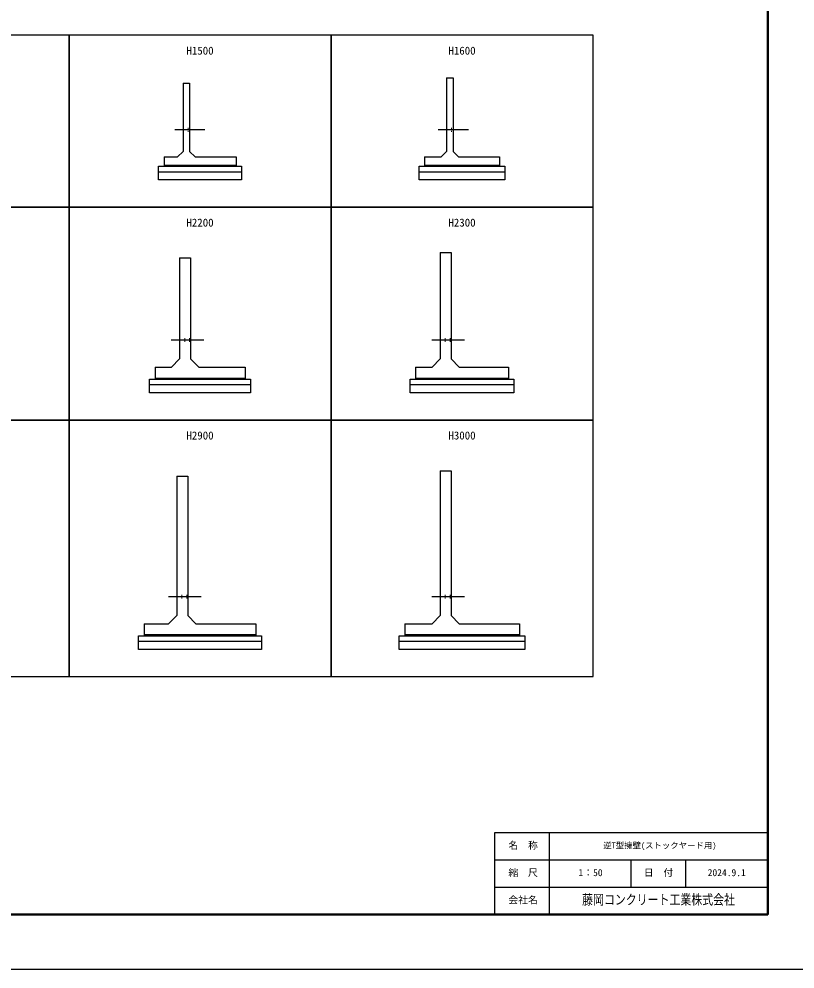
# Model space of a CAD drawing. Units: millimetres, scale not verified. Extents: x -42000 to 42000, y -14850 to 14850.
# Drawn here: x -14717 to -500, y -14850 to 2553 of the extents above; entities that cross this region are included whole.
import ezdxf
from ezdxf.enums import TextEntityAlignment as Align

# ---------------------------------------------------------------- set-up
doc = ezdxf.new("R2010")
doc.units = ezdxf.units.MM
doc.header["$LTSCALE"] = 50
doc.linetypes.add('DOTTED', pattern=[1.75, 0.25, -1.5])
doc.linetypes.add('LONG_DASHED_DOTTED', pattern=[15.25, 12, -1.5, 0.25, -1.5])
for name, color, linetype, lineweight in [('0-0_CENTER', 7, 'LONG_DASHED_DOTTED', 25), ('0-2_Defpoints', 5, 'Continuous', 25), ('0-4_HYO', 3, 'Continuous', 25), ('0-6_OUTLINE', 1, 'Continuous', 25), ('0-7_OUTLINE2', 4, 'DOTTED', 25), ('0-8_TXT', 7, 'Continuous', 25), ('0-9_WAKU', 3, 'Continuous', 25), ('0-A_WAKU-LINE', 7, 'Continuous', 25)]:
    doc.layers.add(name, color=color, linetype=linetype, lineweight=lineweight)
doc.layers.add('0-B_WAKU-TXT', color=7, linetype='Continuous')
doc.styles.add('ＭＳ ゴシック', font='')
doc.styles.get('ＭＳ ゴシック').set_extended_font_data('MS Gothic')

msp = doc.modelspace()

# ---------------------------------------------------------------- linework, layer by layer
at = {"layer": '0-0_CENTER'}
for p, q in [((-11864.61, 525.78), (-11309.61, 525.78)), ((-7039.61, 525.78), (-6484.61, 525.78)), ((-11929.61, -3324.22), (-11294.61, -3324.22)), ((-7154.61, -3324.22), (-6519.61, -3324.22)), ((-11979.61, -8024.22), (-11344.61, -8024.22)), ((-7154.61, -8024.22), (-6519.61, -8024.22))]:
    msp.add_line(p, q, dxfattribs=at)
at = {"layer": '0-2_Defpoints'}
msp.add_lwpolyline([(-42000, -14850), (0, -14850), (0, 14850), (-42000, 14850)], close=True, dxfattribs=at)
at = {"layer": '0-4_HYO'}
for points in [[(-18600, -894.22), (-13800, -894.22), (-13800, 2255.78), (-18600, 2255.78)], [(-13800, -894.22), (-9000, -894.22), (-9000, 2255.78), (-13800, 2255.78)], [(-9000, -894.22), (-4200, -894.22), (-4200, 2255.78), (-9000, 2255.78)], [(-18600, -4794.22), (-13800, -4794.22), (-13800, -894.22), (-18600, -894.22)], [(-13800, -4794.22), (-9000, -4794.22), (-9000, -894.22), (-13800, -894.22)], [(-9000, -4794.22), (-4200, -4794.22), (-4200, -894.22), (-9000, -894.22)], [(-18600, -9494.22), (-13800, -9494.22), (-13800, -4794.22), (-18600, -4794.22)], [(-13800, -9494.22), (-9000, -9494.22), (-9000, -4794.22), (-13800, -4794.22)], [(-9000, -9494.22), (-4200, -9494.22), (-4200, -4794.22), (-9000, -4794.22)]]:
    msp.add_lwpolyline(points, close=True, dxfattribs=at)
at = {"layer": '0-6_OUTLINE'}
for p, q in [((-6885, 1475.78), (-6885, 125.78)), ((-6885, 1475.78), (-6765, 1475.78)), ((-6765, 1475.78), (-6765, 125.78)), ((-11710, 1375.78), (-11710, 125.78)), ((-11710, 1375.78), (-11590, 1375.78)), ((-11590, 1375.78), (-11590, 125.78)), ((-12060, 25.78), (-11810, 25.78)), ((-12060, 25.78), (-12060, -144.22)), ((-11710, 125.78), (-11810, 25.78)), ((-10740, 25.78), (-10740, -144.22)), ((-7285, 25.78), (-6985, 25.78)), ((-7285, 25.78), (-7285, -144.22)), ((-6885, 125.78), (-6985, 25.78)), ((-5915, 25.78), (-5915, -144.22)), ((-12160, -144.22), (-10640, -144.22)), ((-12060, -124.22), (-10740, -124.22)), ((-10640, -144.22), (-10640, -394.22)), ((-7385, -144.22), (-5815, -144.22)), ((-7285, -124.22), (-5915, -124.22)), ((-5815, -144.22), (-5815, -394.22)), ((-12160, -244.22), (-10640, -244.22)), ((-7385, -244.22), (-5815, -244.22)), ((-7000, -1724.22), (-7000, -3674.22)), ((-7000, -1724.22), (-6800, -1724.22)), ((-6800, -1724.22), (-6800, -3674.22)), ((-11775, -1824.22), (-11775, -3674.22)), ((-11775, -1824.22), (-11575, -1824.22)), ((-11575, -1824.22), (-11575, -3674.22)), ((-12225, -3824.22), (-11925, -3824.22)), ((-12225, -3824.22), (-12225, -4044.22)), ((-11775, -3674.22), (-11925, -3824.22)), ((-10575, -3824.22), (-10575, -4044.22)), ((-7450, -3824.22), (-7150, -3824.22)), ((-7450, -3824.22), (-7450, -4044.22)), ((-7000, -3674.22), (-7150, -3824.22)), ((-5750, -3824.22), (-5750, -4044.22)), ((-12325, -4044.22), (-10475, -4044.22)), ((-12325, -4144.22), (-10475, -4144.22)), ((-12225, -4024.22), (-10575, -4024.22)), ((-10475, -4044.22), (-10475, -4294.22)), ((-7550, -4044.22), (-5650, -4044.22)), ((-7550, -4144.22), (-5650, -4144.22)), ((-7450, -4024.22), (-5750, -4024.22)), ((-5650, -4044.22), (-5650, -4294.22)), ((-7000, -5724.22), (-7000, -8374.22)), ((-7000, -5724.22), (-6800, -5724.22)), ((-6800, -5724.22), (-6800, -8374.22)), ((-11825, -5824.22), (-11825, -8374.22)), ((-11825, -5824.22), (-11625, -5824.22)), ((-11625, -5824.22), (-11625, -8374.22)), ((-12425, -8524.22), (-11975, -8524.22)), ((-12425, -8524.22), (-12425, -8744.22)), ((-11825, -8374.22), (-11975, -8524.22)), ((-10375, -8524.22), (-10375, -8744.22)), ((-7650, -8524.22), (-7150, -8524.22)), ((-7650, -8524.22), (-7650, -8744.22)), ((-7000, -8374.22), (-7150, -8524.22)), ((-5550, -8524.22), (-5550, -8744.22)), ((-12525, -8744.22), (-10275, -8744.22)), ((-12525, -8844.22), (-10275, -8844.22)), ((-12425, -8724.22), (-10375, -8724.22)), ((-10275, -8744.22), (-10275, -8994.22)), ((-7750, -8744.22), (-5450, -8744.22)), ((-7750, -8844.22), (-5450, -8844.22)), ((-7650, -8724.22), (-5550, -8724.22)), ((-5450, -8744.22), (-5450, -8994.22))]:
    msp.add_line(p, q, dxfattribs=at)
for points in [[(-11590, 125.78), (-11490, 25.78), (-10740, 25.78)], [(-6765, 125.78), (-6665, 25.78), (-5915, 25.78)], [(-10640, -394.22), (-12160, -394.22), (-12160, -144.22)], [(-5815, -394.22), (-7385, -394.22), (-7385, -144.22)], [(-11575, -3674.22), (-11425, -3824.22), (-10575, -3824.22)], [(-6800, -3674.22), (-6650, -3824.22), (-5750, -3824.22)], [(-10475, -4294.22), (-12325, -4294.22), (-12325, -4044.22)], [(-5650, -4294.22), (-7550, -4294.22), (-7550, -4044.22)], [(-11625, -8374.22), (-11475, -8524.22), (-10375, -8524.22)], [(-6800, -8374.22), (-6650, -8524.22), (-5550, -8524.22)], [(-10275, -8994.22), (-12525, -8994.22), (-12525, -8744.22)], [(-5450, -8994.22), (-7750, -8994.22), (-7750, -8744.22)]]:
    msp.add_lwpolyline(points, dxfattribs=at)
at = {"layer": '0-7_OUTLINE2'}
for p, q in [((-11710, 550.78), (-11590, 550.78)), ((-6885, 550.78), (-6765, 550.78)), ((-11710, 500.78), (-11590, 500.78)), ((-6885, 500.78), (-6765, 500.78)), ((-11775, -3299.22), (-11575, -3299.22)), ((-7000, -3299.22), (-6800, -3299.22)), ((-11775, -3349.22), (-11575, -3349.22)), ((-7000, -3349.22), (-6800, -3349.22)), ((-11825, -7999.22), (-11625, -7999.22)), ((-7000, -7999.22), (-6800, -7999.22)), ((-11825, -8049.22), (-11625, -8049.22)), ((-7000, -8049.22), (-6800, -8049.22))]:
    msp.add_line(p, q, dxfattribs=at)
at = {"layer": '0-9_WAKU'}
for p, q in [((-6000, -12350), (-1000, -12350)), ((-6000, -13850), (-6000, -12350))]:
    msp.add_line(p, q, dxfattribs=at)
at = {"layer": '0-9_WAKU', "lineweight": 50}
msp.add_lwpolyline([(-41000, -13850), (-1000, -13850), (-1000, 13850), (-41000, 13850)], close=True, dxfattribs=at)
at = {"layer": '0-A_WAKU-LINE'}
for p, q in [((-5000, -13850), (-5000, -12350)), ((-6000, -12850), (-1000, -12850)), ((-3500, -13350), (-3500, -12850)), ((-2500, -13350), (-2500, -12850)), ((-6000, -13350), (-1000, -13350))]:
    msp.add_line(p, q, dxfattribs=at)

# ---------------------------------------------------------------- texts
at = {"layer": '0-8_TXT', "style": 'ＭＳ ゴシック'}
for s, p in [('H1500', (-11650, 1855.78)), ('H1600', (-6850, 1855.78)), ('H2200', (-11650, -1294.22)), ('H2300', (-6850, -1294.22)), ('H2900', (-11650, -5194.22)), ('H3000', (-6850, -5194.22))]:
    msp.add_text(s, height=146.6, dxfattribs=at).set_placement(p, align=Align.BOTTOM_LEFT)
at = {"layer": '0-B_WAKU-TXT', "style": 'ＭＳ ゴシック'}
for s, height, p in [('名\u3000称', 128.3, (-5750.24, -12687.5)), ('逆T型擁壁(ストックヤード用)', 110, (-4012.5, -12675)), ('縮\u3000尺', 128.3, (-5750.24, -13187.5)), ('1：50', 128.3, (-4466.26, -13187.5)), ('日\u3000付', 128.3, (-3270.27, -13187.5)), ('2024.9.1', 128.3, (-2100, -13187.5)), ('会社名', 128.3, (-5750.24, -13687.5))]:
    msp.add_text(s, height=height, dxfattribs=at).set_placement(p, align=Align.BOTTOM_LEFT)
at = {"layer": '0-B_WAKU-TXT', "style": 'ＭＳ ゴシック', "width": 0.8}
msp.add_text('藤岡コンクリート工業株式会社', height=183.3, dxfattribs=at).set_placement((-4400, -13725), align=Align.BOTTOM_LEFT)

doc.saveas('drawing.dxf')
